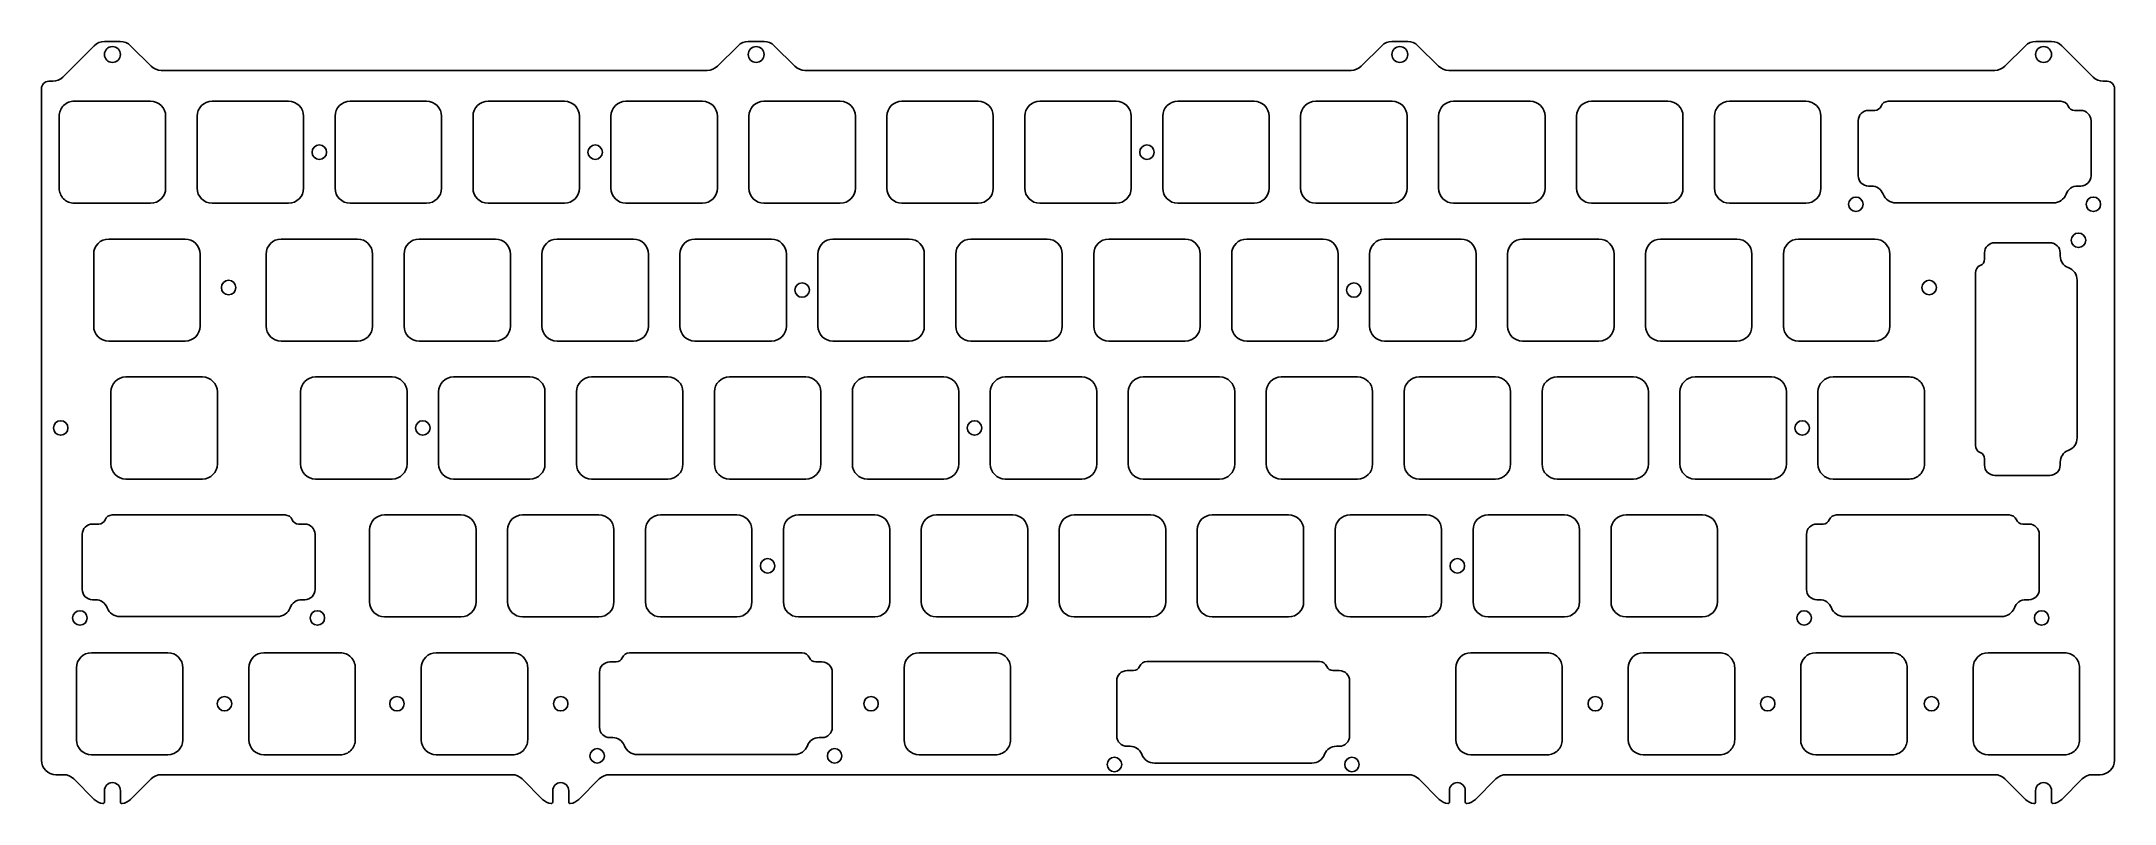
# Model space of a CAD drawing. Header units: millimetres. Extents: x -10 to 277, y -90 to 15.
import ezdxf

# ---------------------------------------------------------------- set-up
doc = ezdxf.new("R2010")
doc.units = ezdxf.units.MM
doc.layers.add('BLACK', color=7, linetype='CONTINUOUS')
doc.layers.add('Edge.Cuts', color=53, linetype='CONTINUOUS', true_color=0xc8a339)

msp = doc.modelspace()

# ---------------------------------------------------------------- linework, layer by layer
at = {"layer": 'BLACK', "linetype": 'Continuous'}
for p, q in [((12.41875, -31.05), (1.868749, -31.05)), ((-0.20625, -33.125), (-0.20625, -43.075001)), ((14.49375, -33.125), (14.49375, -43.075)), ((12.41875, -45.15), (1.86875, -45.15))]:
    msp.add_line(p, q, dxfattribs=at)
at = {"layer": 'BLACK'}
for centre, radius, start, end in [((1.868754, -33.125004), 2.075004, 90.00013806, 179.99988955), ((12.41875, -33.125), 2.075, 0, 90), ((1.868752, -43.074998), 2.075002, 180.00008284, 269.99994478), ((12.41875, -43.075), 2.075, 270, 0)]:
    msp.add_arc(centre, radius, start, end, dxfattribs=at)
at = {"layer": 'Edge.Cuts', "linetype": 'CONTINUOUS'}
for p, q in [((-2.502943, 14.714203), (-6.83136, 10.385787)), ((1.088731, 15.29999), (-1.08873, 15.29999)), ((5.331371, 11.885776), (2.502944, 14.714203)), ((86.397057, 14.714203), (83.56863, 11.885776)), ((89.988731, 15.29999), (87.81127, 15.29999)), ((94.231371, 11.885776), (91.402944, 14.714203)), ((175.297057, 14.714203), (172.46863, 11.885776)), ((178.888731, 15.29999), (176.71127, 15.29999)), ((183.131371, 11.885776), (180.302944, 14.714203)), ((264.197057, 14.714203), (261.36863, 11.885776)), ((267.788731, 15.29999), (265.61127, 15.29999)), ((273.531361, 10.385787), (269.202944, 14.714203)), ((-9.8, 8.8), (-9.8, -84.00001)), ((-8.245573, 9.8), (-8.8, 9.8)), ((82.154416, 11.29999), (6.745585, 11.29999)), ((171.054416, 11.29999), (95.645585, 11.29999)), ((259.954416, 11.29999), (184.545585, 11.29999)), ((275.5, 9.8), (274.945574, 9.8)), ((276.5, -84.00001), (276.5, 8.8)), ((5.275, 7.05), (-5.275, 7.05)), ((24.325, 7.05), (13.775, 7.05)), ((43.375, 7.05), (32.825, 7.05)), ((62.425, 7.05), (51.875, 7.05)), ((81.475, 7.05), (70.925, 7.05)), ((100.525, 7.05), (89.975, 7.05)), ((119.575, 7.05), (109.025, 7.05)), ((138.625, 7.05), (128.075, 7.05)), ((157.675, 7.05), (147.125, 7.05)), ((176.725, 7.05), (166.175, 7.05)), ((195.775, 7.05), (185.225, 7.05)), ((214.825, 7.05), (204.275, 7.05)), ((233.875, 7.05), (223.325, 7.05)), ((-7.35, 4.975), (-7.35, -4.975)), ((7.35, 4.975), (7.35, -4.975)), ((11.7, 4.975), (11.7, -4.975)), ((26.4, 4.975), (26.4, -4.975)), ((30.75, 4.975), (30.75, -4.975)), ((45.45, 4.975), (45.45, -4.975)), ((49.8, 4.975), (49.8, -4.975)), ((64.5, 4.975), (64.5, -4.975)), ((68.85, 4.975), (68.85, -4.975)), ((83.55, 4.975), (83.55, -4.975)), ((87.9, 4.975), (87.9, -4.975)), ((102.6, 4.975), (102.6, -4.975)), ((106.95, 4.975), (106.95, -4.975)), ((121.65, 4.975), (121.65, -4.975)), ((126, 4.975), (126, -4.975)), ((140.7, 4.975), (140.7, -4.975)), ((145.05, 4.975), (145.05, -4.975)), ((159.75, 4.975), (159.75, -4.975)), ((164.1, 4.975), (164.1, -4.975)), ((178.8, 4.975), (178.8, -4.975)), ((183.15, 4.975), (183.15, -4.975)), ((197.85, 4.975), (197.85, -4.975)), ((202.2, 4.975), (202.2, -4.975)), ((216.9, 4.975), (216.9, -4.975)), ((221.25, 4.975), (221.25, -4.975)), ((235.95, 4.975), (235.95, -4.975)), ((5.275, -7.05), (-5.275, -7.05)), ((24.325, -7.05), (13.775, -7.05)), ((43.375, -7.05), (32.825, -7.05)), ((62.425, -7.05), (51.875, -7.05)), ((81.475, -7.05), (70.925, -7.05)), ((100.525, -7.05), (89.975, -7.05)), ((119.575, -7.05), (109.025, -7.05)), ((138.625, -7.05), (128.075, -7.05)), ((157.675, -7.05), (147.125, -7.05)), ((176.725, -7.05), (166.175, -7.05)), ((195.775, -7.05), (185.225, -7.05)), ((214.825, -7.05), (204.275, -7.05)), ((233.875, -7.05), (223.325, -7.05)), ((-2.587499, -14.074999), (-2.587499, -24.025001)), ((10.0375, -12), (-0.5125, -12)), ((12.1125, -14.075), (12.112501, -14.075)), ((12.112501, -14.075), (12.112501, -24.025)), ((21.225, -14.075), (21.225, -24.025)), ((33.85, -12), (23.3, -12)), ((35.925, -14.075), (35.925, -24.025)), ((40.275, -14.075), (40.275, -24.025)), ((52.9, -12), (42.35, -12)), ((54.975, -14.075), (54.975, -24.025)), ((59.325, -14.075), (59.325, -24.025)), ((71.95, -12), (61.4, -12)), ((74.025, -14.075), (74.025, -24.025)), ((78.375, -14.075), (78.375, -24.025)), ((91, -12), (80.45, -12)), ((93.075, -14.075), (93.075, -24.025)), ((97.425, -14.075), (97.425, -24.025)), ((110.05, -12), (99.5, -12)), ((112.125, -14.075), (112.125, -24.025)), ((116.475, -14.075), (116.475, -24.025)), ((129.1, -12), (118.55, -12)), ((131.175, -14.075), (131.175, -24.025)), ((135.525, -14.075), (135.525, -24.025)), ((148.15, -12), (137.6, -12)), ((150.225, -14.075), (150.225, -24.025)), ((154.575, -14.075), (154.575, -24.025)), ((167.2, -12), (156.65, -12)), ((169.275, -14.075), (169.275, -24.025)), ((173.625, -14.075), (173.625, -24.025)), ((186.25, -12), (175.7, -12)), ((188.325, -14.075), (188.325, -24.025)), ((192.675, -14.075), (192.675, -24.025)), ((205.3, -12), (194.75, -12)), ((207.375, -14.075), (207.375, -24.025)), ((211.725, -14.075), (211.725, -24.025)), ((224.35, -12), (213.8, -12)), ((226.425, -14.075), (226.425, -24.025)), ((230.775, -14.075), (230.775, -24.025)), ((243.4, -12), (232.85, -12)), ((245.475, -14.075), (245.475, -24.025)), ((10.0375, -26.1), (-0.5125, -26.1)), ((33.85, -26.1), (23.3, -26.1)), ((52.9, -26.1), (42.35, -26.1)), ((71.95, -26.1), (61.4, -26.1)), ((91, -26.1), (80.45, -26.1)), ((110.05, -26.1), (99.5, -26.1)), ((129.1, -26.1), (118.55, -26.1)), ((148.15, -26.1), (137.6, -26.1)), ((167.2, -26.1), (156.65, -26.1)), ((186.25, -26.1), (175.7, -26.1)), ((205.3, -26.1), (194.75, -26.1)), ((224.35, -26.1), (213.8, -26.1)), ((243.4, -26.1), (232.85, -26.1)), ((38.6125, -31.05), (28.0625, -31.05)), ((57.6625, -31.05), (47.1125, -31.05)), ((76.7125, -31.05), (66.1625, -31.05)), ((95.7625, -31.05), (85.2125, -31.05)), ((114.8125, -31.05), (104.2625, -31.05)), ((133.8625, -31.05), (123.3125, -31.05)), ((152.9125, -31.05), (142.3625, -31.05)), ((171.9625, -31.05), (161.4125, -31.05)), ((191.0125, -31.05), (180.4625, -31.05)), ((210.0625, -31.05), (199.5125, -31.05)), ((229.1125, -31.05), (218.5625, -31.05)), ((25.9875, -33.125), (25.9875, -43.075)), ((40.6875, -33.125), (40.6875, -43.075)), ((45.0375, -33.125), (45.0375, -43.075)), ((59.7375, -33.125), (59.7375, -43.075)), ((64.0875, -33.125), (64.0875, -43.075)), ((78.7875, -33.125), (78.7875, -43.075)), ((83.1375, -33.125), (83.1375, -43.075)), ((97.8375, -33.125), (97.8375, -43.075)), ((102.1875, -33.125), (102.1875, -43.075)), ((116.8875, -33.125), (116.8875, -43.075)), ((121.2375, -33.125), (121.2375, -43.075)), ((135.9375, -33.125), (135.9375, -43.075)), ((140.2875, -33.125), (140.2875, -43.075)), ((154.9875, -33.125), (154.9875, -43.075)), ((159.3375, -33.125), (159.3375, -43.075)), ((174.0375, -33.125), (174.0375, -43.075)), ((178.3875, -33.125), (178.3875, -43.075)), ((193.0875, -33.125), (193.0875, -43.075)), ((197.4375, -33.125), (197.4375, -43.075)), ((212.1375, -33.125), (212.1375, -43.075)), ((216.4875, -33.125), (216.4875, -43.075)), ((231.1875, -33.125), (231.1875, -43.075)), ((38.6125, -45.15), (28.0625, -45.15)), ((57.6625, -45.15), (47.1125, -45.15)), ((76.7125, -45.15), (66.1625, -45.15)), ((95.7625, -45.15), (85.2125, -45.15)), ((114.8125, -45.15), (104.2625, -45.15)), ((133.8625, -45.15), (123.3125, -45.15)), ((152.9125, -45.15), (142.3625, -45.15)), ((171.9625, -45.15), (161.4125, -45.15)), ((191.0125, -45.15), (180.4625, -45.15)), ((210.0625, -45.15), (199.5125, -45.15)), ((229.1125, -45.15), (218.5625, -45.15)), ((48.1375, -50.1), (37.5875, -50.1)), ((67.1875, -50.1), (56.6375, -50.1)), ((86.2375, -50.1), (75.6875, -50.1)), ((105.2875, -50.1), (94.7375, -50.1)), ((124.3375, -50.1), (113.7875, -50.1)), ((143.3875, -50.1), (132.8375, -50.1)), ((162.4375, -50.1), (151.8875, -50.1)), ((181.4875, -50.1), (170.9375, -50.1)), ((200.5375, -50.1), (189.9875, -50.1)), ((219.5875, -50.1), (209.0375, -50.1)), ((35.5125, -52.175), (35.5125, -62.125)), ((50.2125, -52.175), (50.2125, -62.125)), ((54.5625, -52.175), (54.5625, -62.125)), ((69.2625, -52.175), (69.2625, -62.125)), ((73.6125, -52.175), (73.6125, -62.125)), ((88.3125, -52.175), (88.3125, -62.125)), ((92.6625, -52.175), (92.6625, -62.125)), ((107.3625, -52.175), (107.3625, -62.125)), ((111.7125, -52.175), (111.7125, -62.125)), ((126.4125, -52.175), (126.4125, -62.125)), ((130.7625, -52.175), (130.7625, -62.125)), ((145.4625, -52.175), (145.4625, -62.125)), ((149.8125, -52.175), (149.8125, -62.125)), ((164.5125, -52.175), (164.5125, -62.125)), ((168.8625, -52.175), (168.8625, -62.125)), ((183.5625, -52.175), (183.5625, -62.125)), ((187.9125, -52.175), (187.9125, -62.125)), ((202.6125, -52.175), (202.6125, -62.125)), ((206.9625, -52.175), (206.9625, -62.125)), ((221.6625, -52.175), (221.6625, -62.125)), ((48.1375, -64.2), (37.5875, -64.2)), ((67.1875, -64.2), (56.6375, -64.2)), ((86.2375, -64.2), (75.6875, -64.2)), ((105.2875, -64.2), (94.7375, -64.2)), ((124.3375, -64.2), (113.7875, -64.2)), ((143.3875, -64.2), (132.8375, -64.2)), ((162.4375, -64.2), (151.8875, -64.2)), ((181.4875, -64.2), (170.9375, -64.2)), ((200.5375, -64.2), (189.9875, -64.2)), ((219.5875, -64.2), (209.0375, -64.2)), ((-7.8, -86.00001), (-6.745584, -86.00001)), ((-5.33137, -86.585797), (-2.502943, -89.414224)), ((-1.1, -89.787569), (-1.1, -88.20001)), ((1.1, -88.20001), (1.1, -89.787569)), ((2.502944, -89.414224), (5.331371, -86.585797)), ((6.745585, -86.00001), (55.166937, -86.00001)), ((56.581151, -86.585797), (59.409557, -89.414203)), ((60.8125, -89.787548), (60.8125, -88.199989)), ((63.0125, -88.199989), (63.0125, -89.787548)), ((64.415444, -89.414203), (67.24385, -86.585797)), ((68.658063, -86.00001), (178.991937, -86.00001)), ((180.406151, -86.585797), (183.234557, -89.414203)), ((184.6375, -89.787548), (184.6375, -88.199989)), ((186.8375, -88.199989), (186.8375, -89.787548)), ((188.240444, -89.414203), (191.06885, -86.585797)), ((192.483063, -86.00001), (259.954416, -86.00001)), ((261.36863, -86.585797), (264.197057, -89.414224)), ((265.6, -89.787569), (265.6, -88.20001)), ((267.8, -88.20001), (267.8, -89.787569)), ((269.202944, -89.414224), (272.031371, -86.585797)), ((273.445585, -86.00001), (274.5, -86.00001))]:
    msp.add_line(p, q, dxfattribs=at)
at = {"layer": 'Edge.Cuts', "linetype": 'Continuous'}
for p, q in [((242.52436, 5.77544), (243.38997, 5.77544)), ((245.24718, 7.0276), (269.10242, 7.0276)), ((270.95963, 5.77544), (271.82524, 5.77544)), ((241.09936, -3.25044), (241.09936, 4.35044)), ((273.25024, 4.35044), (273.25024, -3.25044)), ((242.9284, -4.67544), (242.52436, -4.67544)), ((271.82524, -4.67544), (271.4212, -4.67544)), ((268.0503, -7.01191), (246.2993, -7.01191)), ((258.54331, -14.79037), (258.54331, -13.92476)), ((259.96831, -12.49976), (267.56919, -12.49976)), ((268.99419, -13.92476), (268.99419, -14.3288)), ((257.29115, -40.50282), (257.29115, -16.64758)), ((271.33066, -17.6997), (271.33066, -39.4507)), ((248.16875, -31.05), (237.618749, -31.05)), ((235.54375, -33.125), (235.54375, -43.075001)), ((250.24375, -33.125), (250.24375, -43.075)), ((258.54331, -43.22564), (258.54331, -42.36003)), ((268.99419, -42.8216), (268.99419, -43.22564)), ((248.16875, -45.15), (237.61875, -45.15)), ((267.56919, -44.65064), (259.96831, -44.65064)), ((-2.74439, -51.37456), (-1.87878, -51.37456)), ((-0.02157, -50.1224), (23.83367, -50.1224)), ((25.69088, -51.37456), (26.55649, -51.37456)), ((235.38061, -51.37456), (236.24622, -51.37456)), ((238.10343, -50.1224), (261.95867, -50.1224)), ((263.81588, -51.37456), (264.68149, -51.37456)), ((-4.16939, -60.40044), (-4.16939, -52.79956)), ((27.98149, -52.79956), (27.98149, -60.40044)), ((233.95561, -60.40044), (233.95561, -52.79956)), ((266.10649, -52.79956), (266.10649, -60.40044)), ((-2.34035, -61.82544), (-2.74439, -61.82544)), ((26.55649, -61.82544), (26.15245, -61.82544)), ((235.78465, -61.82544), (235.38061, -61.82544)), ((264.68149, -61.82544), (264.27745, -61.82544)), ((22.78155, -64.16191), (1.03055, -64.16191)), ((260.90655, -64.16191), (239.15555, -64.16191)), ((-4.96875, -71.225), (-4.96875, -81.175001)), ((7.65625, -69.15), (-2.893751, -69.15)), ((9.73125, -71.225), (9.73125, -81.175)), ((18.84375, -71.225), (18.84375, -81.175001)), ((31.46875, -69.15), (20.918749, -69.15)), ((33.54375, -71.225), (33.54375, -81.175)), ((42.65625, -71.225), (42.65625, -81.175001)), ((55.28125, -69.15), (44.731249, -69.15)), ((57.35625, -71.225), (57.35625, -81.175)), ((68.69311, -70.42456), (69.55872, -70.42456)), ((71.41593, -69.1724), (95.27117, -69.1724)), ((97.12838, -70.42456), (97.99399, -70.42456)), ((109.33125, -71.225), (109.33125, -81.175001)), ((121.95625, -69.15), (111.406249, -69.15)), ((124.03125, -71.225), (124.03125, -81.175)), ((142.85343, -70.363025), (166.70867, -70.363025)), ((185.53125, -71.225), (185.53125, -81.175001)), ((198.15625, -69.15), (187.606249, -69.15)), ((200.23125, -71.225), (200.23125, -81.175)), ((209.34375, -71.225), (209.34375, -81.175001)), ((221.96875, -69.15), (211.418749, -69.15)), ((224.04375, -71.225), (224.04375, -81.175)), ((233.15625, -71.225), (233.15625, -81.175001)), ((245.78125, -69.15), (235.231249, -69.15)), ((247.85625, -71.225), (247.85625, -81.175)), ((256.96875, -71.225), (256.96875, -81.175001)), ((269.59375, -69.15), (259.043749, -69.15)), ((271.66875, -71.225), (271.66875, -81.175)), ((67.26811, -79.45044), (67.26811, -71.84956)), ((99.41899, -71.84956), (99.41899, -79.45044)), ((138.70561, -80.641065), (138.70561, -73.040185)), ((140.13061, -71.615185), (140.99622, -71.615185)), ((168.56588, -71.615185), (169.43149, -71.615185)), ((170.85649, -73.040185), (170.85649, -80.641065)), ((69.09715, -80.87544), (68.69311, -80.87544)), ((97.99399, -80.87544), (97.58995, -80.87544)), ((140.53465, -82.066065), (140.13061, -82.066065)), ((169.43149, -82.066065), (169.02745, -82.066065)), ((7.65625, -83.25), (-2.89375, -83.25)), ((31.46875, -83.25), (20.91875, -83.25)), ((55.28125, -83.25), (44.73125, -83.25)), ((94.21905, -83.21191), (72.46805, -83.21191)), ((121.95625, -83.25), (111.40625, -83.25)), ((165.65655, -84.402535), (143.90555, -84.402535)), ((198.15625, -83.25), (187.60625, -83.25)), ((221.96875, -83.25), (211.41875, -83.25)), ((245.78125, -83.25), (235.23125, -83.25)), ((269.59375, -83.25), (259.04375, -83.25))]:
    msp.add_line(p, q, dxfattribs=at)
at = {"layer": 'Edge.Cuts'}
for centre, radius in [((0, 13.49999), 1.1), ((88.9, 13.49999), 1.1), ((177.8, 13.49999), 1.1), ((266.7, 13.49999), 1.1), ((28.575, 0), 1), ((66.675, 0), 1), ((142.875, 0), 1), ((240.775, -7.2), 1), ((273.575, -7.2), 1), ((271.51875, -12.175), 1), ((16.04875, -18.7), 1), ((95.25, -19.05), 1), ((171.45, -19.05), 1), ((250.9012, -18.7), 1), ((-7.14375, -38.1), 1), ((42.8625, -38.1), 1), ((119.0625, -38.1), 1), ((233.3625, -38.1), 1), ((90.4875, -57.15), 1), ((185.7375, -57.15), 1), ((-4.49375, -64.35), 1), ((28.30625, -64.35), 1), ((233.63125, -64.35), 1), ((266.43125, -64.35), 1), ((15.478125, -76.2), 1), ((39.290625, -76.2), 1), ((61.9125, -76.2), 1), ((104.775, -76.2), 1), ((204.7875, -76.2), 1), ((228.6, -76.2), 1), ((251.221875, -76.2), 1), ((66.94375, -83.4), 1), ((99.74375, -83.4), 1), ((138.38125, -84.590625), 1), ((171.18125, -84.590625), 1)]:
    msp.add_circle(centre, radius, dxfattribs=at)
for centre, radius, start, end in [((-1.088703, 13.300016), 2, 90.0007735, 135.00107363), ((1.088697, 13.300016), 1.999974, 44.99878458, 89.99902596), ((87.811297, 13.300016), 2, 90.0007735, 135.00107363), ((89.988697, 13.300016), 1.999974, 44.99878458, 89.99902596), ((176.711269, 13.299995), 1.999995, 89.99997135, 135.00008103), ((178.88873, 13.29999), 2, 44.99997974, 89.99997135), ((265.611269, 13.299995), 1.999995, 89.99997135, 135.00008103), ((267.78873, 13.29999), 2, 44.99997974, 89.99997135), ((6.745597, 13.300016), 2.000026, -134.9997164, -90.00034377), ((82.154397, 13.300016), 2.000032, -89.9994557, -45.0001418), ((95.645597, 13.300016), 2.000026, -134.9997164, -90.00034377), ((171.05442, 13.299983), 1.999993, -90.00011459, -44.99993923), ((184.545581, 13.299983), 1.999993, -135.00006077, -89.99988541), ((259.95442, 13.299983), 1.999993, -90.00011459, -44.99993923), ((-8.800003, 8.800016), 0.999997, -270.00017189, -179.99908326), ((-8.245603, 11.800016), 2.000032, -89.99914057, -44.9997164), ((274.945573, 11.799995), 1.999995, -135.00008103, -89.99997135), ((275.500001, 8.800001), 0.999999, -0.0000573, 90.0000573), ((-5.275001, 4.975001), 2.074999, -270.00002761, -179.99997239), ((5.275, 4.975), 2.075, 0, 90), ((13.775, 4.975), 2.075, 90, 180), ((24.325, 4.975), 2.075, 0, 90), ((32.825, 4.975), 2.075, 90, 180), ((43.375, 4.975), 2.075, 0, 90), ((51.875, 4.975), 2.075, 90, 180), ((62.425, 4.975), 2.075, 0, 90), ((70.925, 4.975), 2.075, 90, 180), ((81.475, 4.975), 2.075, 0, 90), ((89.975, 4.975), 2.075, 90, 180), ((100.525, 4.975), 2.075, 0, 90), ((109.025, 4.975), 2.075, 90, 180), ((119.575, 4.975), 2.075, 0, 90), ((128.075, 4.975), 2.075, 90, 180), ((138.625, 4.975), 2.075, 0, 90), ((147.125, 4.975), 2.075, 90, 180), ((157.675, 4.975), 2.075, 0, 90), ((166.175, 4.975), 2.075, 90, 180), ((176.725, 4.975), 2.075, 0, 90), ((185.225, 4.975), 2.075, 90, 180), ((195.775, 4.975), 2.075, 0, 90), ((204.275, 4.975), 2.075, 90, 180), ((214.825, 4.975), 2.075, 0, 90), ((223.325, 4.975), 2.075, 90, 180), ((233.875, 4.975), 2.075, 0, 90), ((242.52436, 4.35044), 1.425, 90, 180), ((243.38997, 6.70385), 0.928411, 270, 337.97729805), ((245.2472, 5.9526), 1.075006, 90.00106597, 157.97610066), ((269.1024, 5.9526), 1.075, 22.02389934, 89.99893403), ((270.9596, 6.7039), 0.92846, 202.02625676, 270.00185132), ((271.82524, 4.35044), 1.425, 0, 90), ((-5.275001, -4.975001), 2.074999, -180.00002761, -89.99997239), ((5.275, -4.975), 2.075, -90, 0), ((13.775, -4.975), 2.075, -180, -90), ((24.325, -4.975), 2.075, -90, 0), ((32.825, -4.975), 2.075, -180, -90), ((43.375, -4.975), 2.075, -90, 0), ((51.875, -4.975), 2.075, -180, -90), ((62.425, -4.975), 2.075, -90, 0), ((70.925, -4.975), 2.075, -180, -90), ((81.475, -4.975), 2.075, -90, 0), ((89.975, -4.975), 2.075, -180, -90), ((100.525, -4.975), 2.075, -90, 0), ((109.025, -4.975), 2.075, -180, -90), ((119.575, -4.975), 2.075, -90, 0), ((128.075, -4.975), 2.075, -180, -90), ((138.625, -4.975), 2.075, -90, 0), ((147.125, -4.975), 2.075, -180, -90), ((157.675, -4.975), 2.075, -90, 0), ((166.175, -4.975), 2.075, -180, -90), ((176.725, -4.975), 2.075, -90, 0), ((185.225, -4.975), 2.075, -180, -90), ((195.775, -4.975), 2.075, -90, 0), ((204.275, -4.975), 2.075, -180, -90), ((214.825, -4.975), 2.075, -90, 0), ((223.325, -4.975), 2.075, -180, -90), ((233.875, -4.975), 2.075, -90, 0), ((242.52436, -3.25044), 1.425, 180, 270), ((242.92841, -6.40037), 1.72493, 20.54597615, 90.00033216), ((271.4212, -6.4004), 1.724938, 90, 159.45340178), ((271.8252, -3.2504), 1.42504, 270.00160826, 359.99839174), ((246.29931, -5.13696), 1.87495, 200.54592343, 269.99969441), ((268.0503, -5.137), 1.874943, 270, 339.45493501), ((-0.5125, -14.074999), 2.074999, 90, 180), ((10.0375, -14.075), 2.075, 0, 90), ((23.3, -14.075), 2.075, 90, 180), ((33.85, -14.075), 2.075, 0, 90), ((42.35, -14.075), 2.075, 90, 180), ((52.9, -14.075), 2.075, 0, 90), ((61.4, -14.075), 2.075, 90, 180), ((71.95, -14.075), 2.075, 0, 90), ((80.45, -14.075), 2.075, 90, 180), ((91, -14.075), 2.075, 0, 90), ((99.5, -14.075), 2.075, 90, 180), ((110.05, -14.075), 2.075, 0, 90), ((118.55, -14.075), 2.075, 90, 180), ((129.1, -14.075), 2.075, 0, 90), ((137.6, -14.075), 2.075, 90, 180), ((148.15, -14.075), 2.075, 0, 90), ((156.65, -14.075), 2.075, 90, 180), ((167.2, -14.075), 2.075, 0, 90), ((175.7, -14.075), 2.075, 90, 180), ((186.25, -14.075), 2.075, 0, 90), ((194.75, -14.075), 2.075, 90, 180), ((205.3, -14.075), 2.075, 0, 90), ((213.8, -14.075), 2.075, 90, 180), ((224.35, -14.075), 2.075, 0, 90), ((232.85, -14.075), 2.075, 90, 180), ((243.4, -14.075), 2.075, 0, 90), ((259.96831, -13.92476), 1.425, 90, 180), ((267.56915, -13.9248), 1.42504, 0.00160826, 89.99839174), ((258.36615, -16.6476), 1.075, 112.02389934, 179.99893403), ((257.61485, -14.7904), 0.92846, 292.02625676, 0.00185132), ((270.71915, -14.3288), 1.724938, 180, 249.45340178), ((269.45575, -17.6997), 1.874943, 0, 69.45493501), ((-0.5125, -24.025001), 2.074999, -180, -90), ((10.0375, -24.025), 2.075001, -90, 0), ((23.3, -24.025), 2.075, -180, -90), ((33.85, -24.025), 2.075, -90, 0), ((42.35, -24.025), 2.075, -180, -90), ((52.9, -24.025), 2.075, -90, 0), ((61.4, -24.025), 2.075, -180, -90), ((71.95, -24.025), 2.075, -90, 0), ((80.45, -24.025), 2.075, -180, -90), ((91, -24.025), 2.075, -90, 0), ((99.5, -24.025), 2.075, -180, -90), ((110.05, -24.025), 2.075, -90, 0), ((118.55, -24.025), 2.075, -180, -90), ((129.1, -24.025), 2.075, -90, 0), ((137.6, -24.025), 2.075, -180, -90), ((148.15, -24.025), 2.075, -90, 0), ((156.65, -24.025), 2.075, -180, -90), ((167.2, -24.025), 2.075, -90, 0), ((175.7, -24.025), 2.075, -180, -90), ((186.25, -24.025), 2.075, -90, 0), ((194.75, -24.025), 2.075, -180, -90), ((205.3, -24.025), 2.075, -90, 0), ((213.8, -24.025), 2.075, -180, -90), ((224.35, -24.025), 2.075, -90, 0), ((232.85, -24.025), 2.075, -180, -90), ((243.4, -24.025), 2.075, -90, 0), ((28.0625, -33.125), 2.075, 90, 180), ((38.6125, -33.125), 2.075, 0, 90), ((47.1125, -33.125), 2.075, 90, 180), ((57.6625, -33.125), 2.075, 0, 90), ((66.1625, -33.125), 2.075, 90, 180), ((76.7125, -33.125), 2.075, 0, 90), ((85.2125, -33.125), 2.075, 90, 180), ((95.7625, -33.125), 2.075, 0, 90), ((104.2625, -33.125), 2.075, 90, 180), ((114.8125, -33.125), 2.075, 0, 90), ((123.3125, -33.125), 2.075, 90, 180), ((133.8625, -33.125), 2.075, 0, 90), ((142.3625, -33.125), 2.075, 90, 180), ((152.9125, -33.125), 2.075, 0, 90), ((161.4125, -33.125), 2.075, 90, 180), ((171.9625, -33.125), 2.075, 0, 90), ((180.4625, -33.125), 2.075, 90, 180), ((191.0125, -33.125), 2.075, 0, 90), ((199.5125, -33.125), 2.075, 90, 180), ((210.0625, -33.125), 2.075, 0, 90), ((218.5625, -33.125), 2.075, 90, 180), ((229.1125, -33.125), 2.075, 0, 90), ((237.6188, -33.125), 2.07505, 90.00140823, 180), ((248.1688, -33.125), 2.075, 0, 90.00138062), ((269.45571, -39.45069), 1.87495, 290.54592343, 359.99969441), ((258.36615, -40.5028), 1.075006, 180.00106597, 247.97610066), ((257.6149, -42.36003), 0.928411, 0, 67.97729805), ((270.71912, -42.82159), 1.72493, 110.54597615, 180.00033216), ((28.0625, -43.075), 2.075, -180, -90), ((38.6125, -43.075), 2.075, -90, 0), ((47.1125, -43.075), 2.075, -180, -90), ((57.6625, -43.075), 2.075, -90, 0), ((66.1625, -43.075), 2.075, -180, -90), ((76.7125, -43.075), 2.075, -90, 0), ((85.2125, -43.075), 2.075, -180, -90), ((95.7625, -43.075), 2.075, -90, 0), ((104.2625, -43.075), 2.075, -180, -90), ((114.8125, -43.075), 2.075, -90, 0), ((123.3125, -43.075), 2.075, -180, -90), ((133.8625, -43.075), 2.075, -90, 0), ((142.3625, -43.075), 2.075, -180, -90), ((152.9125, -43.075), 2.075, -90, 0), ((161.4125, -43.075), 2.075, -180, -90), ((171.9625, -43.075), 2.075, -90, 0), ((180.4625, -43.075), 2.075, -180, -90), ((191.0125, -43.075), 2.075, -90, 0), ((199.5125, -43.075), 2.075, -180, -90), ((210.0625, -43.075), 2.075, -90, 0), ((218.5625, -43.075), 2.075, -180, -90), ((229.1125, -43.075), 2.075, -90, 0), ((237.6188, -43.075), 2.075, 180.00002761, 269.99861938), ((248.1688, -43.075), 2.07495, 269.99861938, 0), ((259.96831, -43.22564), 1.425, 180, 270), ((267.56919, -43.22564), 1.425, 270, 0), ((-2.74439, -52.79956), 1.425, 90, 180), ((-1.87878, -50.44615), 0.928411, 270, 337.97729805), ((-0.02155, -51.1974), 1.075006, 90.00106597, 157.97610066), ((23.83365, -51.1974), 1.075, 22.02389934, 89.99893403), ((25.69085, -50.4461), 0.92846, 202.02625676, 270.00185132), ((26.55649, -52.79956), 1.425, 0, 90), ((37.5875, -52.175), 2.075, 90, 180), ((48.1375, -52.175), 2.075, 0, 90), ((56.6375, -52.175), 2.075, 90, 180), ((67.1875, -52.175), 2.075, 0, 90), ((75.6875, -52.175), 2.075, 90, 180), ((86.2375, -52.175), 2.075, 0, 90), ((94.7375, -52.175), 2.075, 90, 180), ((105.2875, -52.175), 2.075, 0, 90), ((113.7875, -52.175), 2.075, 90, 180), ((124.3375, -52.175), 2.075, 0, 90), ((132.8375, -52.175), 2.075, 90, 180), ((143.3875, -52.175), 2.075, 0, 90), ((151.8875, -52.175), 2.075, 90, 180), ((162.4375, -52.175), 2.075, 0, 90), ((170.9375, -52.175), 2.075, 90, 180), ((181.4875, -52.175), 2.075, 0, 90), ((189.9875, -52.175), 2.075, 90, 180), ((200.5375, -52.175), 2.075, 0, 90), ((209.0375, -52.175), 2.075, 90, 180), ((219.5875, -52.175), 2.075, 0, 90), ((235.38061, -52.79956), 1.425, 90, 180), ((236.24622, -50.44615), 0.928411, 270, 337.97729805), ((238.10345, -51.1974), 1.075006, 90.00106597, 157.97610066), ((261.95865, -51.1974), 1.075, 22.02389934, 89.99893403), ((263.81585, -50.4461), 0.92846, 202.02625676, 270.00185132), ((264.68149, -52.79956), 1.425, 0, 90), ((-2.74439, -60.40044), 1.425, 180, 270), ((-2.34034, -63.55037), 1.72493, 20.54597615, 90.00033216), ((1.03056, -62.28696), 1.87495, 200.54592343, 269.99969441), ((22.78155, -62.287), 1.874943, 270, 339.45493501), ((26.15245, -63.5504), 1.724938, 90, 159.45340178), ((26.55645, -60.4004), 1.42504, 270.00160826, 359.99839174), ((37.5875, -62.125), 2.075, -180, -90), ((48.1375, -62.125), 2.075, -90, 0), ((56.6375, -62.125), 2.075, -180, -90), ((67.1875, -62.125), 2.075, -90, 0), ((75.6875, -62.125), 2.075, -180, -90), ((86.2375, -62.125), 2.075, -90, 0), ((94.7375, -62.125), 2.075, -180, -90), ((105.2875, -62.125), 2.075, -90, 0), ((113.7875, -62.125), 2.075, -180, -90), ((124.3375, -62.125), 2.075, -90, 0), ((132.8375, -62.125), 2.075, -180, -90), ((143.3875, -62.125), 2.075, -90, 0), ((151.8875, -62.125), 2.075, -180, -90), ((162.4375, -62.125), 2.075, -90, 0), ((170.9375, -62.125), 2.075, -180, -90), ((181.4875, -62.125), 2.075, -90, 0), ((189.9875, -62.125), 2.075, -180, -90), ((200.5375, -62.125), 2.075, -90, 0), ((209.0375, -62.125), 2.075, -180, -90), ((219.5875, -62.125), 2.075, -90, 0), ((235.38061, -60.40044), 1.425, 180, 270), ((235.78466, -63.55037), 1.72493, 20.54597615, 90.00033216), ((239.15556, -62.28696), 1.87495, 200.54592343, 269.99969441), ((260.90655, -62.287), 1.874943, 270, 339.45493501), ((264.27745, -63.5504), 1.724938, 90, 159.45340178), ((264.68145, -60.4004), 1.42504, 270.00160826, 359.99839174), ((-2.893746, -71.225004), 2.075004, 90.00013806, 179.99988955), ((7.65625, -71.225), 2.075, 0, 90), ((20.91875, -71.225), 2.075, 90.00002761, 180), ((31.4688, -71.225), 2.075, 0, 90.00138062), ((44.7313, -71.225), 2.07505, 90.0014082, 180), ((55.2813, -71.225), 2.075, 0, 90.00138062), ((68.69311, -71.84956), 1.425, 90, 180), ((69.55872, -69.49615), 0.928411, 270, 337.97729805), ((71.41595, -70.2474), 1.075006, 90.00106597, 157.97610066), ((95.27115, -70.2474), 1.075, 22.02389934, 89.99893403), ((97.12835, -69.4961), 0.92846, 202.02625676, 270.00185132), ((97.99399, -71.84956), 1.425, 0, 90), ((111.4063, -71.225), 2.07505, 90.0014082, 180), ((121.9563, -71.225), 2.075, 0, 90.00138062), ((140.996223, -70.686778), 0.928407, 269.99981486, 337.97740026), ((142.853436, -71.438014), 1.074989, 90.00031979, 157.97636435), ((166.70865, -71.438025), 1.075, 22.02389934, 89.99893403), ((168.56575, -70.686925), 0.92826, 202.01712759, 270.0080241), ((187.6063, -71.225), 2.07505, 90.0014082, 180), ((198.1563, -71.225), 2.075, 0, 90.00138062), ((211.4188, -71.225), 2.07505, 90.0014082, 180), ((221.9688, -71.225), 2.075, 0, 90.00138062), ((235.2313, -71.225), 2.07505, 90.0014082, 180), ((245.7813, -71.225), 2.075, 0, 90.00138062), ((259.0438, -71.225), 2.07505, 90.0014082, 180), ((269.5938, -71.225), 2.075, 0, 90.00138062), ((140.130611, -73.040186), 1.425001, 90.00004021, 179.99995979), ((169.43149, -73.040185), 1.425, 0, 90), ((68.69311, -79.45044), 1.425, 180, 270), ((97.99395, -79.4504), 1.42504, 270.00160826, 359.99839174), ((-2.893748, -81.174998), 2.075002, 180.00008284, 269.99994478), ((7.65625, -81.175), 2.075, 270, 0), ((20.91875, -81.175), 2.075, 180.00002761, 270), ((31.4688, -81.175), 2.07495, 269.99861935, 0), ((44.7313, -81.175), 2.075, 180.00002761, 269.99861938), ((55.2813, -81.175), 2.07495, 269.99861935, 0), ((69.09716, -82.60037), 1.72493, 20.54597615, 90.00033216), ((72.46806, -81.33696), 1.87495, 200.54592343, 269.99969441), ((94.21905, -81.337), 1.874943, 270, 339.45493501), ((97.58995, -82.6004), 1.724938, 90, 159.45340178), ((111.4063, -81.175), 2.075, 180.00002761, 269.99861938), ((121.9563, -81.175), 2.07495, 269.99861935, 0), ((140.130611, -80.641064), 1.425001, 180.00004021, 269.99995979), ((140.53466, -83.790997), 1.724932, 20.54603836, 90.00033216), ((169.0275, -83.791065), 1.724999, 90.00166075, 159.45274057), ((169.43145, -80.641025), 1.42504, 270.00160826, 359.99839174), ((187.6063, -81.175), 2.075, 180.00002761, 269.99861938), ((198.1563, -81.175), 2.07495, 269.99861935, 0), ((211.4188, -81.175), 2.075, 180.00002761, 269.99861938), ((221.9688, -81.175), 2.07495, 269.99861935, 0), ((235.2313, -81.175), 2.075, 180.00002761, 269.99861938), ((245.7813, -81.175), 2.07495, 269.99861935, 0), ((259.0438, -81.175), 2.075, 180.00002761, 269.99861938), ((269.5938, -81.175), 2.07495, 269.99861935, 0), ((-7.800003, -83.999984), 2.000026, -179.99925515, -89.99991406), ((143.905564, -82.527574), 1.874961, 200.5461953, 269.99957218), ((165.65663, -82.527685), 1.874847, 269.99755518, 339.45579401), ((274.500001, -84.000011), 1.999999, -90.00002865, 0.00002865), ((-6.745603, -87.999984), 1.999974, 44.99906817, 89.99945568), ((0, -88.20001), 1.1, 0, 180), ((6.745597, -87.999984), 1.99999, 90.00034378, 135.00079003), ((55.166897, -87.999984), 1.999974, 44.99864278, 89.99885407), ((61.9125, -88.199989), 1.1, 0, 180), ((68.658097, -87.999984), 2.000005, 90.00097404, 135.00121542), ((178.991937, -88.00001), 2, 44.99997974, 90), ((185.7375, -88.199989), 1.1, 0, 180), ((192.483064, -88.00001), 2, 90.00002865, 135.00002026), ((259.954416, -88.00001), 2, 44.99997974, 90), ((266.7, -88.20001), 1.1, 0, 180), ((273.445585, -88.00001), 2, 90, 135.00002026), ((-1.088703, -87.999984), 2.000029, -135, -96.74113821), ((-1.300003, -89.787584), 0.200003, -96.74001471, 0.00429712), ((1.299997, -89.787584), 0.199985, -180.00429725, -83.25799364), ((1.088697, -87.999984), 2.000042, -83.25866264, -44.9998582), ((60.823797, -87.999984), 2.000008, -135.00042539, -96.74120883), ((60.612497, -89.787584), 0.200003, -96.74072091, 0.01031309), ((63.212497, -89.787584), 0.199964, -180.01031339, -83.25728724), ((63.001197, -87.999984), 2.000027, -83.25859202, -44.99943281), ((184.648773, -87.999982), 2.000007, -134.99989871, -96.74051931), ((184.4375, -89.787548), 0.2, -96.74036388, 0), ((187.037501, -89.787546), 0.200001, -179.99942705, -83.25970337), ((186.826228, -87.999982), 2.000007, -83.25948069, -45.00010129), ((265.611266, -88.000018), 1.999992, -135.00006077, -96.7403706), ((265.4, -89.787569), 0.2, -96.74036388, 0), ((268.000001, -89.787567), 0.200001, -179.99942705, -83.25970337), ((267.788735, -88.000018), 1.999991, -83.2596294, -44.99993923)]:
    msp.add_arc(centre, radius, start, end, dxfattribs=at)

doc.saveas('drawing.dxf')
